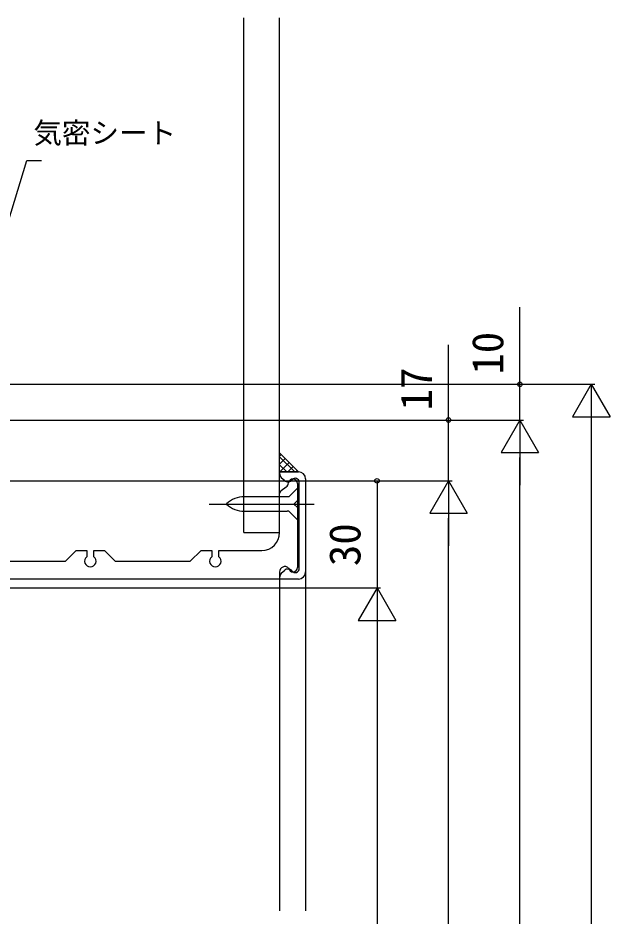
# Model space of a CAD drawing. Units: millimetres, scale not verified. Extents: x -525 to 525, y -783 to 778.
# Drawn here: x 123.7 to 289.5, y 323.4 to 574.7 of the extents above; entities that cross this region are included whole.
import ezdxf
from ezdxf.enums import TextEntityAlignment as Align

# ---------------------------------------------------------------- set-up
doc = ezdxf.new("R2010")
doc.units = ezdxf.units.MM
doc.header["$LTSCALE"] = 4
for name, color, linetype in [('0-2_YKK_11', 7, 'Continuous'), ('0-4_YKK_12', 2, 'Continuous'), ('0-5_YKK_13', 4, 'Continuous'), ('0-6_YKK_D', 6, 'Continuous'), ('0-8_YSS_K', 3, 'Continuous')]:
    doc.layers.add(name, color=color, linetype=linetype)
doc.styles.add('ＭＳ ゴシック', font='')
doc.styles.get('ＭＳ ゴシック').set_extended_font_data('MS Gothic')

msp = doc.modelspace()

# ---------------------------------------------------------------- linework, layer by layer
at = {"layer": '0-2_YKK_11'}
for p, q in [((201, 447.7), (197.194, 447.7)), ((198.357, 445.271), (197.55, 445.976)), ((202.494, 420.6), (202.494, 444.8)), ((204.294, 445.7), (204.294, 419.7)), ((197, 419.7), (197, 417.7)), ((197.55, 419.424), (198.357, 420.129))]:
    msp.add_line(p, q, dxfattribs=at)
for points in [[(197.227, 446.533), (196.939, 447.7), (202.294, 447.7)], [(197, 430.7), (197, 441.679), (197.426, 442.499), (198.846, 443.492)], [(202, 444.45), (202, 439.7), (201, 438.7), (201.999, 437.7), (201.999, 421.1), (202, 420.95)], [(105, 423.949), (105, 425.7), (108, 425.7), (111, 422.7), (137, 422.7), (140, 425.7), (143, 425.7), (143, 423.949)], [(145, 423.949), (145, 425.7), (148, 425.7), (151, 422.7), (172, 422.7), (175, 425.7), (178, 425.7), (178, 423.949)], [(180, 423.949), (180, 425.7), (192, 425.7)], [(197, 417.7), (74, 417.7), (74, 421.1)], [(202.294, 417.7), (196.939, 417.7), (197.227, 418.867)]]:
    msp.add_lwpolyline(points, dxfattribs=at)
for centre, radius, start, end in [((202.294, 445.7), 2, 0, 90), ((198.208, 446.729), 1, 191.30993, 228.84862), ((199.345, 446.4), 1.5, 228.84862, 322.02013), ((200.75, 444.45), 1.25, 0, 173.16592), ((201.394, 444.8), 1.1, 0, 142.02013), ((197.94, 444.787), 1.58, 304.98946, 353.16592), ((192, 430.7), 5, 270, 0), ((144, 422.7), 1.6, 128.68219, 51.31781), ((179, 422.7), 1.6, 128.68219, 51.31781), ((198.5, 419.7), 1.5, 47.79148, 180), ((199.345, 419), 1.5, 37.97987, 131.15138), ((200.75, 420.95), 1.25, 186.38186, 0), ((201.394, 420.6), 1.1, 217.97987, 360), ((202.294, 419.7), 2, 270, 0), ((198.208, 418.671), 1, 131.15138, 168.69007)]:
    msp.add_arc(centre, radius, start, end, dxfattribs=at)
at = {"layer": '0-4_YKK_12'}
for p, q in [((204.294, 419.7), (204.293, 324.912)), ((197, 417.7), (197, 324.912))]:
    msp.add_line(p, q, dxfattribs=at)
at = {"layer": '0-5_YKK_13'}
for p, q in [((202.133, 443.2), (199.633, 440.7)), ((202.133, 434.2), (202.133, 443.2)), ((199.133, 440.7), (187.134, 440.7)), ((199.633, 440.7), (199.133, 440.7)), ((177.287, 438.7), (206.728, 438.7)), ((187.134, 436.7), (199.133, 436.7)), ((199.633, 436.7), (199.133, 436.7)), ((202.133, 434.2), (199.633, 436.7))]:
    msp.add_line(p, q, dxfattribs=at)
for centre, start, end in [((187.134, 433.2), 90, 131.81826), ((187.134, 444.2), 228.18174, 270)]:
    msp.add_arc(centre, 7.5, start, end, dxfattribs=at)
at = {"layer": '0-6_YKK_D'}
for p, q in [((57.7, 472.2), (285.294, 472.2)), ((57.7, 472.2), (265.294, 472.2)), ((284.294, 472.2), (279.044, 463.107)), ((284.294, 472.2), (289.544, 463.107)), ((284.294, 472.2), (284.294, 454.013)), ((279.044, 463.107), (289.544, 463.107)), ((104.7, 462.2), (245.294, 462.2)), ((104.7, 462.2), (265.294, 462.2)), ((104.7, 462.2), (265.294, 462.2)), ((264.294, 462.2), (259.044, 453.107)), ((264.294, 462.2), (269.544, 453.107)), ((264.294, 462.2), (264.294, 444.013)), ((284.294, 461.7), (284.294, -20.3)), ((259.044, 453.107), (269.544, 453.107)), ((264.294, -20.3), (264.294, 451.7)), ((74.5, 445.2), (225.294, 445.2)), ((74.5, 445.2), (245.294, 445.2)), ((74.5, 445.2), (245.294, 445.2)), ((224.294, 445.2), (224.294, 415.2)), ((244.294, 445.2), (239.044, 436.107)), ((244.294, 445.2), (249.544, 436.107)), ((244.294, 445.2), (244.294, 427.013)), ((239.044, 436.107), (249.544, 436.107)), ((244.294, -4.3), (244.294, 434.7)), ((89.5, 415.2), (225.294, 415.2)), ((89.5, 415.2), (225.294, 415.2)), ((224.294, 415.2), (219.044, 406.107)), ((224.294, 415.2), (229.544, 406.107)), ((224.294, 415.2), (224.294, 397.013)), ((219.044, 406.107), (229.544, 406.107)), ((224.294, 404.7), (224.294, 25.7))]:
    msp.add_line(p, q, dxfattribs=at)
for points in [[(105, 465.294), (105.746, 467.733), (126.258, 534.826), (130.308, 534.826)], [(264.294, 462.2), (264.294, 472.2), (264.294, 493.75)], [(244.294, 445.2), (244.294, 462.2), (244.294, 483.273)]]:
    msp.add_lwpolyline(points, dxfattribs=at)
for centre in [(264.294, 472.2), (244.294, 462.2), (224.294, 445.2)]:
    msp.add_circle(centre, 0.637, dxfattribs=at)
at = {"layer": '0-8_YSS_K'}
for p, q in [((187, 430.727), (187, 574.7)), ((197, 430.727), (197, 574.7)), ((202.294, 447.7), (197, 452.994)), ((197, 452.121), (197.436, 452.558)), ((201.237, 447.7), (197, 451.937)), ((197, 449.876), (198.559, 451.435)), ((197.068, 447.7), (199.681, 450.313)), ((198.992, 447.7), (197, 449.692)), ((199.313, 447.7), (200.804, 449.19)), ((201.558, 447.7), (201.926, 448.068)), ((187, 430.727), (197, 430.727))]:
    msp.add_line(p, q, dxfattribs=at)
msp.add_lwpolyline([(202.294, 447.7), (197, 447.7), (197, 452.994)], dxfattribs=at)

# ---------------------------------------------------------------- texts
at = {"layer": '0-6_YKK_D', "style": 'ＭＳ ゴシック'}
msp.add_text('気密シート', height=5.865, dxfattribs=at).set_placement((128.035, 537.85), align=Align.BOTTOM_LEFT)
for s, p in [('10', (262.294, 474.909)), ('17', (242.294, 464.909)), ('30', (222.294, 421.336))]:
    msp.add_text(s, height=8.798, rotation=90, dxfattribs=at).set_placement(p, align=Align.BOTTOM_LEFT)

doc.saveas('drawing.dxf')
